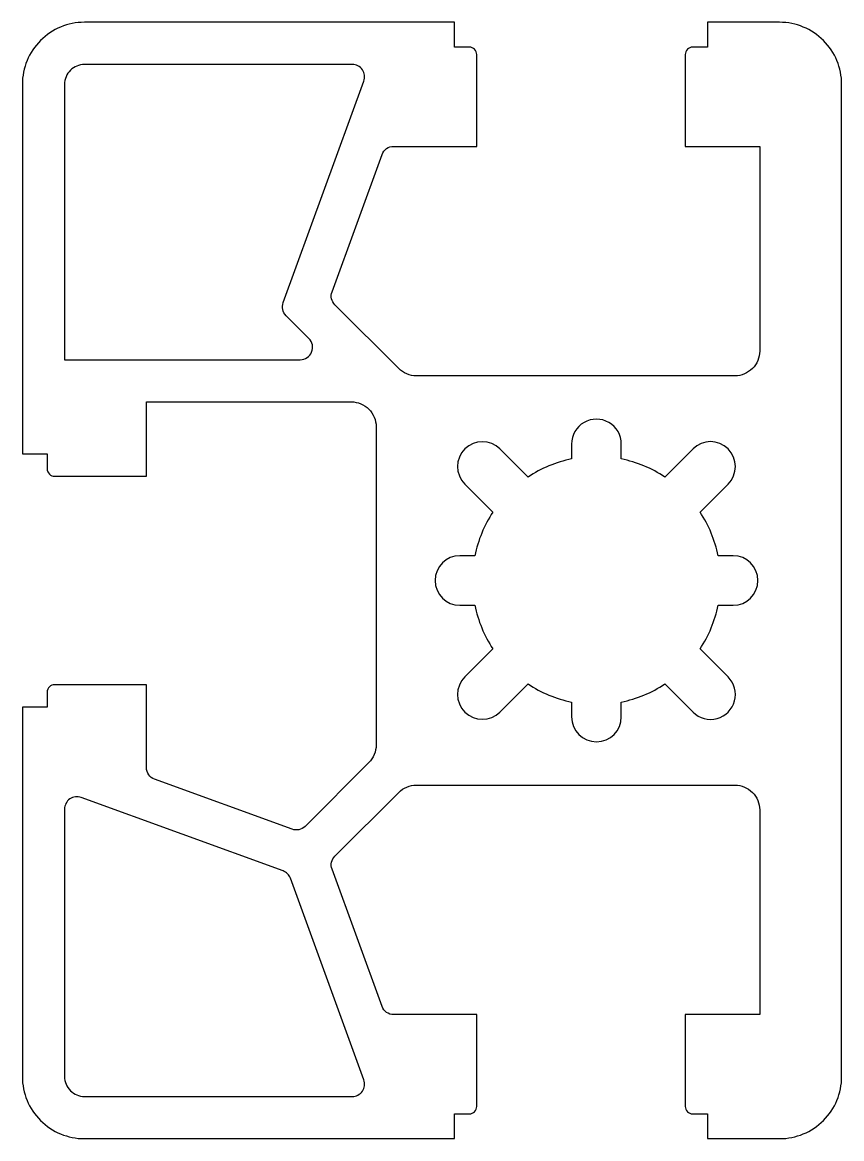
# Model space of a CAD drawing. Extents: x 446.1 to 479.1, y 273.8 to 318.8.
import ezdxf

# ---------------------------------------------------------------- set-up
doc = ezdxf.new("R2010")
doc.units = 0
doc.layers.get('0').update_dxf_attribs({"linetype": 'CONTINUOUS'})

msp = doc.modelspace()

# ---------------------------------------------------------------- linework, layer by layer
at = {"color": 0}
for points in [[(461.084, 278.765, -0.315299), (460.615, 279.094), (458.6, 284.628, -0.291473), (458.716, 285.153), (461.285, 287.722, -0.198912), (461.993, 288.015), (474.826, 288.015, -0.414214), (475.826, 287.015), (475.826, 278.765), (472.826, 278.765), (472.826, 275.065, 0.414214), (473.126, 274.765), (473.726, 274.765), (473.726, 273.765), (476.626, 273.765, 0.414214), (479.126, 276.265), (479.126, 316.265, 0.414214), (476.626, 318.765), (473.726, 318.765), (473.726, 317.765), (473.126, 317.765, 0.414214), (472.826, 317.465), (472.826, 313.765), (475.826, 313.765), (475.826, 305.515, -0.414214), (474.826, 304.515), (461.993, 304.515, -0.198912), (461.285, 304.808), (458.716, 307.377, -0.291473), (458.6, 307.901), (460.615, 313.436, -0.315299), (461.084, 313.765), (464.426, 313.765), (464.426, 317.465, 0.414214), (464.126, 317.765), (463.526, 317.765), (463.526, 318.765), (448.626, 318.765, 0.414214), (446.126, 316.265), (446.126, 301.365), (447.126, 301.365), (447.126, 300.765, 0.414214), (447.426, 300.465), (451.126, 300.465), (451.126, 303.465), (459.376, 303.465, -0.414214), (460.376, 302.465), (460.376, 289.631, -0.198912), (460.083, 288.924), (457.514, 286.355, -0.291473), (456.99, 286.239), (451.455, 288.253, -0.315299), (451.126, 288.723), (451.126, 292.065), (447.426, 292.065, 0.414214), (447.126, 291.765), (447.126, 291.165), (446.126, 291.165), (446.126, 276.265, 0.414214), (448.626, 273.765), (463.526, 273.765), (463.526, 274.765), (464.126, 274.765, 0.414214), (464.426, 275.065), (464.426, 278.765)], [(470.251, 301.765, 1.003669), (468.251, 301.765), (468.251, 301.164, 0.095964), (466.494, 300.436), (465.362, 301.568, 1), (463.948, 300.154), (465.08, 299.022, 0.095964), (464.352, 297.265), (463.751, 297.265, 1), (463.751, 295.265), (464.352, 295.265, 0.095964), (465.08, 293.508), (463.948, 292.376, 1), (465.362, 290.961), (466.494, 292.093, 0.095964), (468.251, 291.366), (468.251, 290.765, 1), (470.251, 290.765), (470.251, 291.366, 0.095964), (472.008, 292.093), (473.14, 290.961, 1), (474.555, 292.376), (473.423, 293.508, 0.095964), (474.15, 295.265), (474.751, 295.265, 1), (474.751, 297.265), (474.15, 297.265, 0.095964), (473.423, 299.022), (474.555, 300.154, 1), (473.14, 301.568), (472.008, 300.436, 0.095964), (470.251, 301.164)]]:
    msp.add_lwpolyline(points, format="xyb", close=True, dxfattribs=at)
for points in [[(456.749, 306.94, -0.291473), (456.632, 307.465), (459.882, 316.394, 0.520567), (459.412, 317.065), (448.626, 317.065, 0.414214), (447.826, 316.265), (447.826, 305.165), (457.317, 305.165, 0.668179), (457.671, 306.018)], [(459.412, 275.465, 0.520567), (459.882, 276.136), (456.924, 284.263, 0.221695), (456.625, 284.562), (448.497, 287.52, 0.520567), (447.826, 287.051), (447.826, 276.265, 0.414214), (448.626, 275.465)]]:
    msp.add_lwpolyline(points, format="xyb", close=True)

doc.saveas('drawing.dxf')
